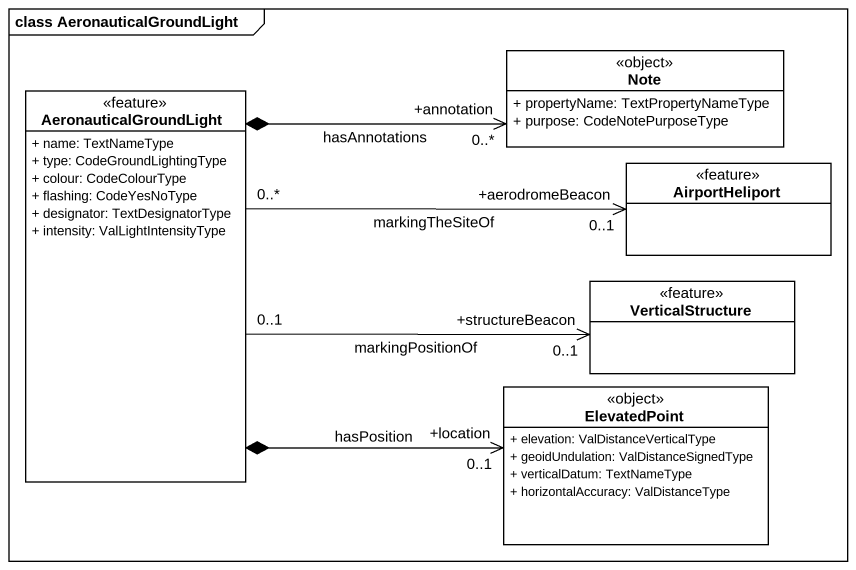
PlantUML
@startuml
mainframe class AeronauticalGroundLight
hide circle
hide empty members
skinparam classAttributeIconSize 0
class "Note" as Note_ <<object>> #FFFFFF {
  + propertyName: TextPropertyNameType
  + purpose: CodeNotePurposeType
}
class AeronauticalGroundLight <<feature>> {
  + name: TextNameType
  + type: CodeGroundLightingType
  + colour: CodeColourType
  + flashing: CodeYesNoType
  + designator: TextDesignatorType
  + intensity: ValLightIntensityType
}
class AirportHeliport <<feature>>
class VerticalStructure <<feature>>
class ElevatedPoint <<object>> #FFFFFF {
  + elevation: ValDistanceVerticalType
  + geoidUndulation: ValDistanceSignedType
  + verticalDatum: TextNameType
  + horizontalAccuracy: ValDistanceType
}
AeronauticalGroundLight *-right-> "+annotation\n0..*" Note_ : hasAnnotations
AeronauticalGroundLight "0..*" -right-> "+aerodromeBeacon\n0..1" AirportHeliport : markingTheSiteOf
AeronauticalGroundLight "0..1" -right-> "+structureBeacon\n0..1" VerticalStructure : markingPositionOf
AeronauticalGroundLight *-right-> "+location\n0..1" ElevatedPoint : hasPosition
@enduml
